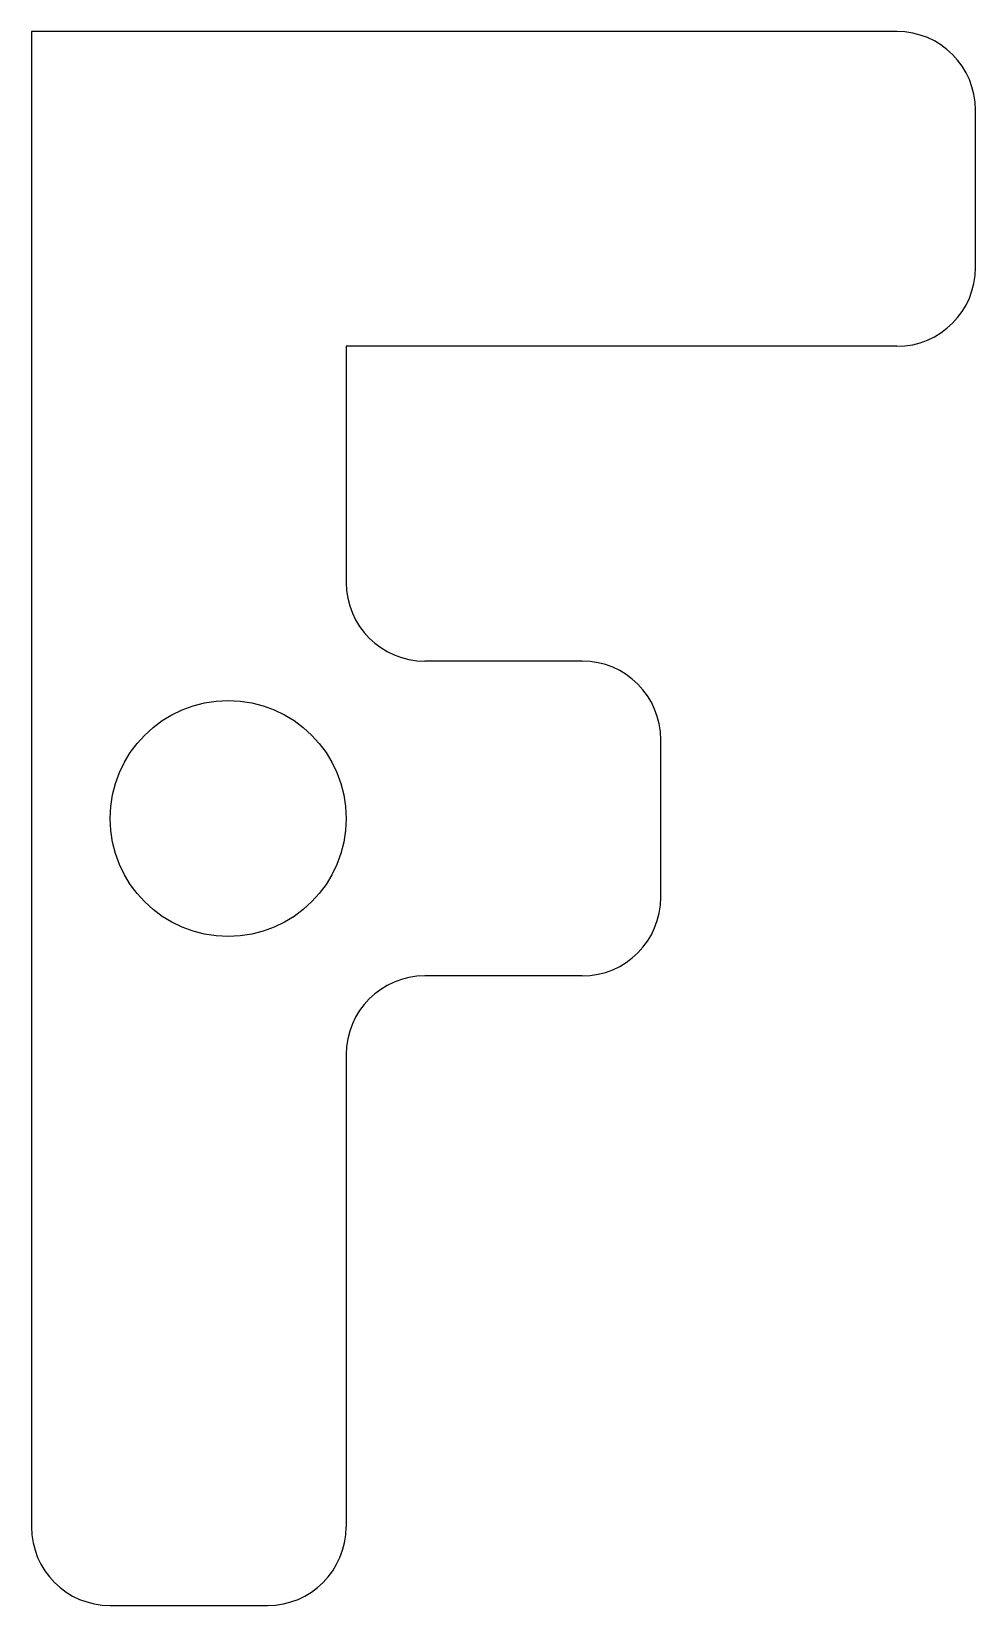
# Model space of a CAD drawing. Extents: x 0 to 3, y 0 to 5.
import ezdxf

# ---------------------------------------------------------------- set-up
doc = ezdxf.new("R2010")
doc.units = 0
doc.header["$MEASUREMENT"] = 0
doc.layers.add('CUT', color=7, linetype='CONTINUOUS')

msp = doc.modelspace()

# ---------------------------------------------------------------- linework, layer by layer
at = {"layer": 'CUT', "color": 3, "linetype": 'Continuous'}
for p, q in [((2.75, 5), (0, 5)), ((0, 5), (0, 0.25)), ((3, 4.25), (3, 4.75)), ((2.75, 4), (1, 4)), ((1, 4), (1, 3.25)), ((1.75, 3), (1.25, 3)), ((2, 2.25), (2, 2.75)), ((1.75, 2), (1.25, 2)), ((1, 1.75), (1, 0.25)), ((0.25, 0), (0.75, 0))]:
    msp.add_line(p, q, dxfattribs=at)
msp.add_circle((0.625, 2.5), 0.375, dxfattribs=at)
for centre, start, end in [((2.75, 4.75), 0, 90), ((2.75, 4.25), 270, 360), ((1.25, 3.25), 180, 270), ((1.75, 2.75), 0, 90), ((1.75, 2.25), 270, 360), ((1.25, 1.75), 90, 180), ((0.25, 0.25), 180, 270), ((0.75, 0.25), 270, 360)]:
    msp.add_arc(centre, 0.25, start, end, dxfattribs=at)

doc.saveas('drawing.dxf')
